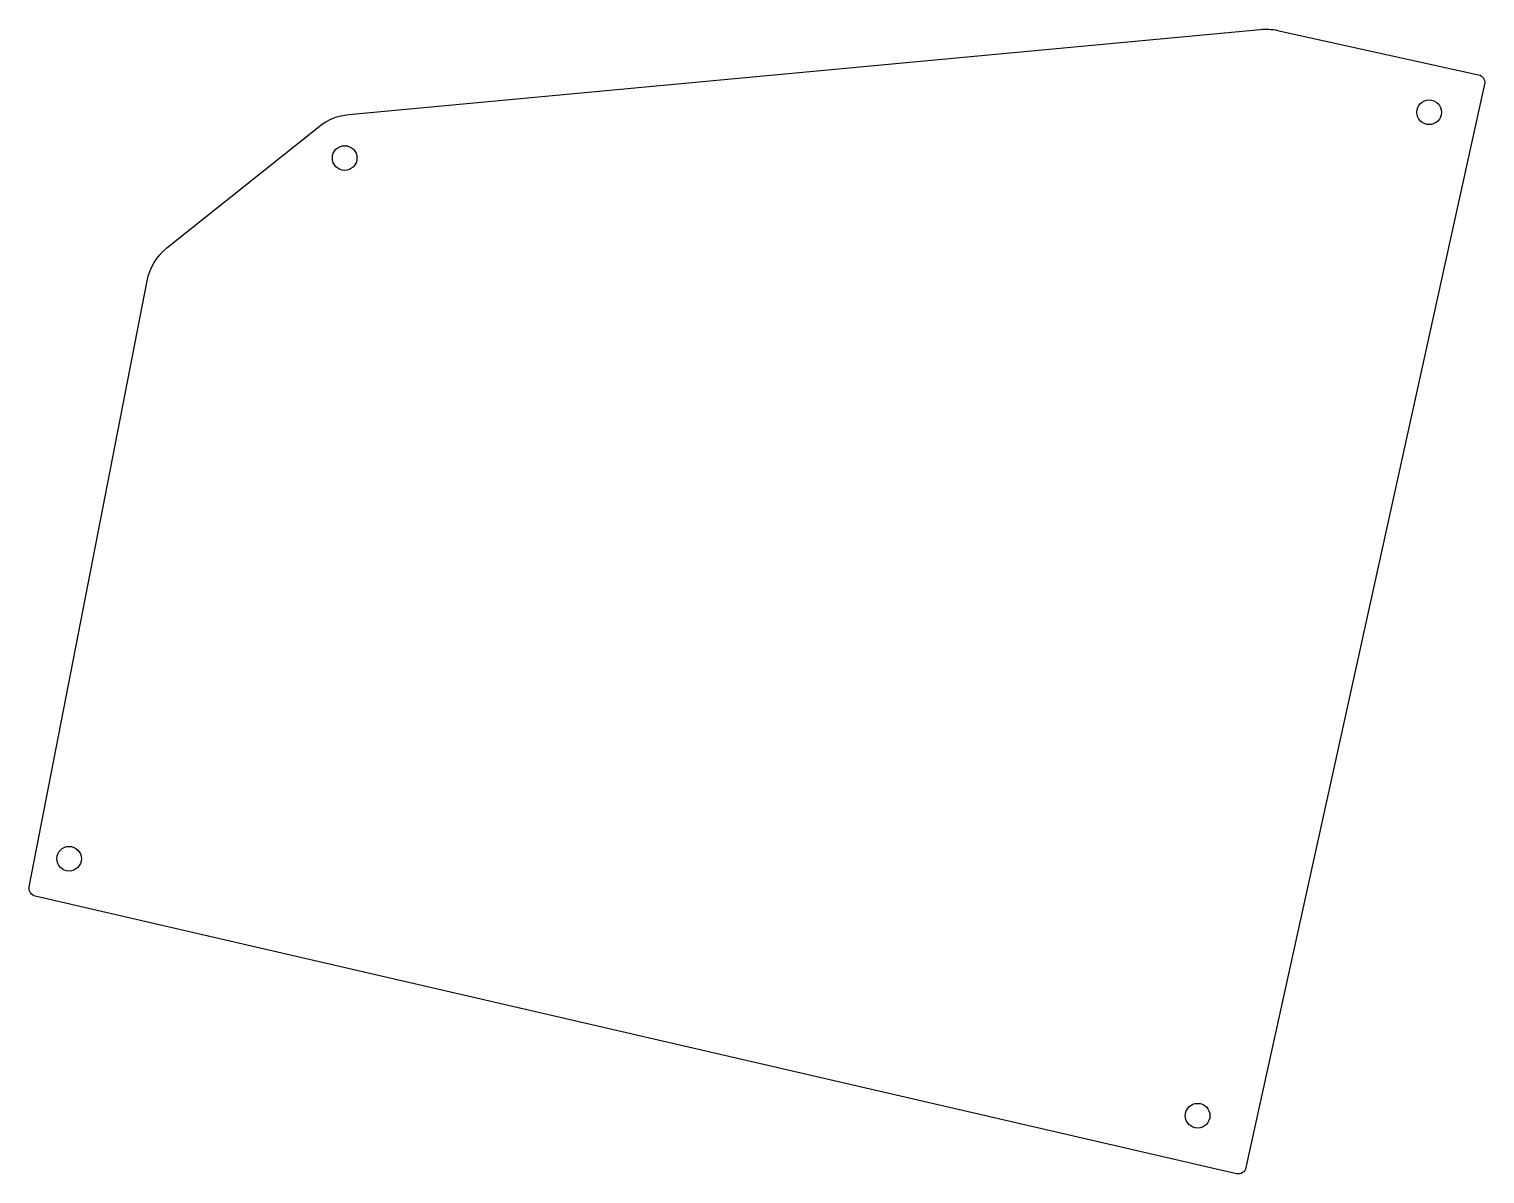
# Model space of a CAD drawing. Header units: millimetres. Extents: x -157 to 26, y -81 to 63.
import ezdxf

# ---------------------------------------------------------------- set-up
doc = ezdxf.new("R2010")
doc.units = ezdxf.units.MM
doc.layers.get('0').update_dxf_attribs({"linetype": 'CONTINUOUS'})

msp = doc.modelspace()

# ---------------------------------------------------------------- linework, layer by layer
msp.add_lwpolyline([(-156.63, -44.74), (-141.82, 31.43, -0.178302), (-139.31, 35.57), (-120.16, 50.84, -0.146012), (-116.45, 52.33), (-1.84, 63.03, -0.077661), (0.32, 62.9), (25.61, 57.32, -0.414214), (26.37, 56.13), (-3.64, -80.02, -0.417127), (-4.84, -80.78), (-155.87, -45.91, -0.404026)], format="xyb", close=True)
for centre in [(19.39, 52.61), (-116.97, 46.86), (-151.62, -41.2), (-9.72, -73.49)]:
    msp.add_circle(centre, 1.55)

doc.saveas('drawing.dxf')
